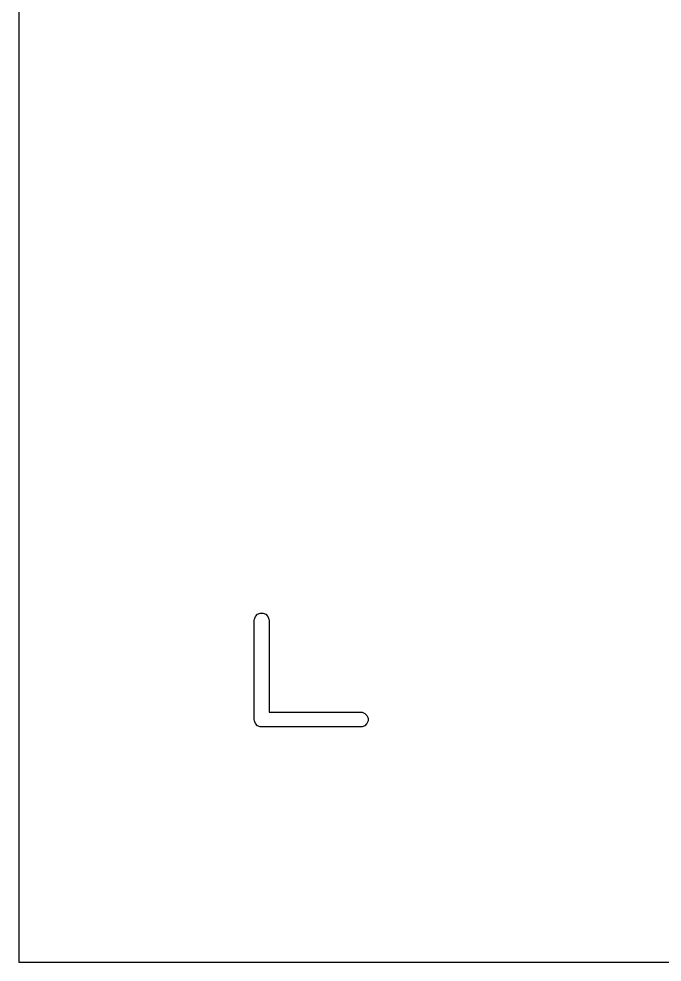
# Model space of a CAD drawing. Extents: x 100 to 190, y -154 to -36.
# Drawn here: x 162 to 168.49, y -76.12 to -66.6 of the extents above; entities that cross this region are included whole.
import ezdxf

# ---------------------------------------------------------------- set-up
doc = ezdxf.new("R2010")
doc.units = 0
doc.layers.add('BLACK', color=7, linetype='CONTINUOUS')

msp = doc.modelspace()

# ---------------------------------------------------------------- linework, layer by layer
at = {"layer": 'BLACK', "linetype": 'CONTINUOUS'}
for p, q in [((162, -57.225), (162, -76.125)), ((164.375, -72.675), (164.376441, -72.660368)), ((164.375, -73.675), (164.375, -72.675)), ((164.376441, -72.660368), (164.38764, -72.633332)), ((164.38764, -72.633332), (164.408332, -72.61264)), ((164.408332, -72.61264), (164.435368, -72.601441)), ((164.435368, -72.601441), (164.464632, -72.601441)), ((164.464632, -72.601441), (164.491668, -72.61264)), ((164.491668, -72.61264), (164.51236, -72.633332)), ((164.51236, -72.633332), (164.523559, -72.660368)), ((164.523559, -72.660368), (164.525, -72.675)), ((164.525, -72.675), (164.525, -73.6)), ((164.525, -73.6), (165.45, -73.6)), ((165.45, -73.6), (165.464632, -73.601441)), ((165.464632, -73.601441), (165.491668, -73.61264)), ((165.491668, -73.61264), (165.51236, -73.633332)), ((164.376441, -73.689632), (164.375, -73.675)), ((164.38764, -73.716668), (164.376441, -73.689632)), ((164.408332, -73.73736), (164.38764, -73.716668)), ((165.51236, -73.716668), (165.491668, -73.73736)), ((165.51236, -73.633332), (165.523559, -73.660368)), ((165.523559, -73.689632), (165.51236, -73.716668)), ((165.523559, -73.660368), (165.523559, -73.689632)), ((164.435368, -73.748559), (164.408332, -73.73736)), ((164.45, -73.75), (164.435368, -73.748559)), ((165.45, -73.75), (164.45, -73.75)), ((165.464632, -73.748559), (165.45, -73.75)), ((165.491668, -73.73736), (165.464632, -73.748559)), ((162, -76.125), (180.9, -76.125))]:
    msp.add_line(p, q, dxfattribs=at)

doc.saveas('drawing.dxf')
